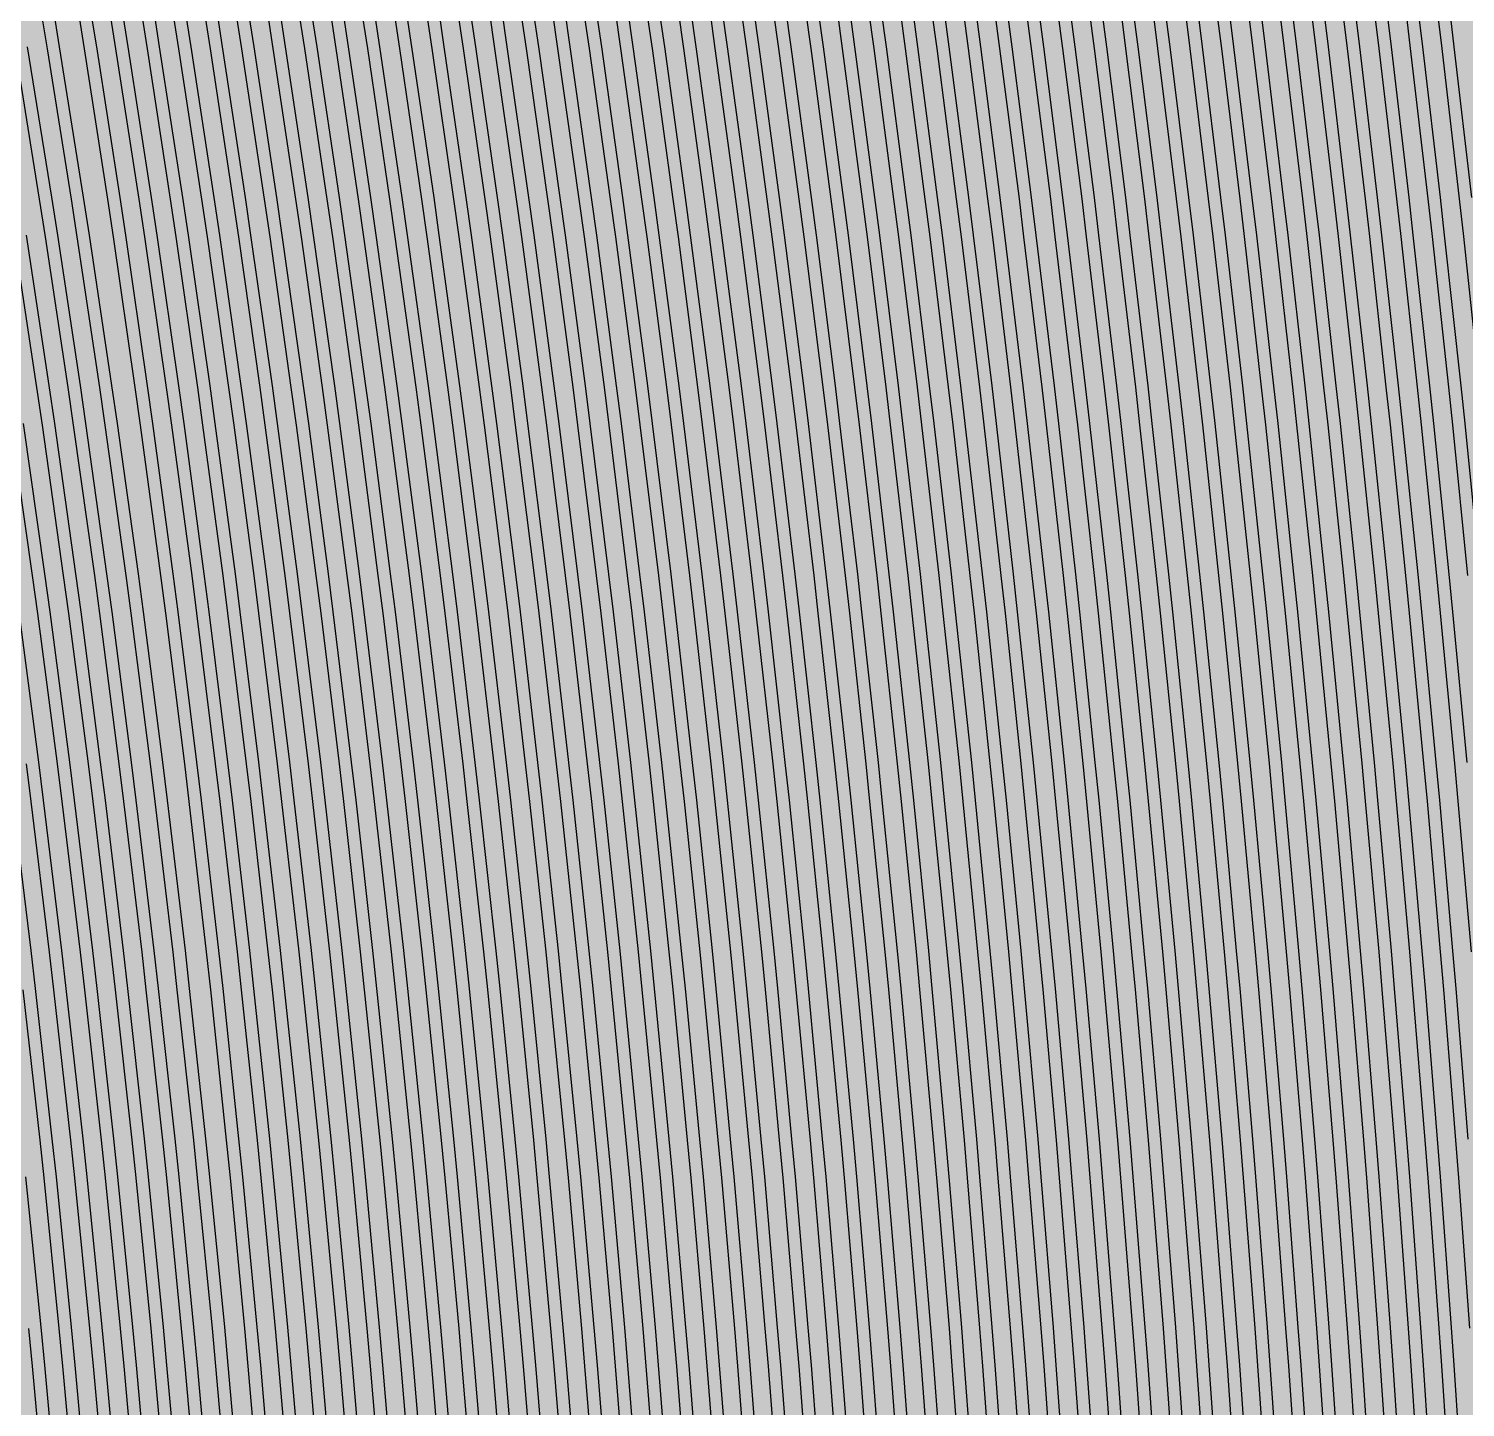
# Model space of a CAD drawing. Header units: metres. Extents: x -7240 to 10960, y -29667 to 1823.
# Drawn here: x 977.2 to 1215.6, y -17405 to -17176.2 of the extents above; entities that cross this region are included whole.
import ezdxf

# ---------------------------------------------------------------- set-up
doc = ezdxf.new("R2010")
doc.units = ezdxf.units.M
doc.layers.add('Metal1', color=4, linetype='CONTINUOUS')
doc.layers.add('Polyimide', color=7, linetype='CONTINUOUS')

msp = doc.modelspace()

# ---------------------------------------------------------------- hatches: boundary and pattern name
at = {"layer": 'Polyimide'}
msp.add_hatch(color=7, dxfattribs=at).paths.add_polyline_path([(4088.45, -11806.89), (4098.72, -11851.21), (4115.58, -11893.47), (4138.63, -11932.7), (4167.35, -11967.99), (4201.08, -11998.53), (4239.03, -12023.62), (4280.35, -12042.68), (4349.18, -12073.73), (4413.2, -12113.76), (4471.26, -12162.04), (4522.3, -12217.69), (4565.39, -12279.7), (4599.74, -12346.94), (4624.73, -12418.19), (4639.91, -12492.16), (4645, -12567.5), (4639.91, -12642.84), (4624.73, -12716.8), (4599.74, -12788.06), (4565.39, -12855.3), (4522.3, -12917.31), (4471.26, -12972.96), (4413.2, -13021.24), (4349.18, -13061.27), (4280.35, -13092.32), (4239.03, -13111.38), (4201.08, -13136.47), (4167.35, -13167.01), (4138.63, -13202.3), (4115.58, -13241.52), (4098.72, -13283.78), (4088.45, -13328.11), (4085, -13373.48), (4085, -13567.5), (4099.45, -13861.55), (4142.64, -14152.77), (4214.18, -14438.35), (4313.36, -14715.55), (4439.24, -14981.69), (4590.59, -15234.21), (4765.97, -15470.68), (4963.68, -15688.82), (5181.82, -15886.53), (5418.29, -16061.91), (5670.81, -16213.26), (5936.95, -16339.14), (6214.15, -16438.32), (6499.73, -16509.85), (6790.95, -16553.05), (7085, -16567.5), (9960.38, -16567.5), (10038.79, -16571.35), (10116.45, -16582.87), (10192.6, -16601.95), (10266.52, -16628.4), (10337.49, -16661.96), (10404.83, -16702.32), (10467.89, -16749.09), (10526.06, -16801.81), (10578.78, -16859.98), (10625.55, -16923.04), (10665.91, -16990.38), (10699.48, -17061.35), (10725.93, -17135.27), (10745, -17211.43), (10756.52, -17289.08), (10760.38, -17367.5), (10760.38, -21957.3), (10721.61, -22012.91), (10685.97, -22070.59), (10653.58, -22130.14), (10624.53, -22191.39), (10598.92, -22254.16), (10576.82, -22318.25), (10558.3, -22383.46), (10543.41, -22449.6), (10532.21, -22516.46), (10524.72, -22583.84), (10520.97, -22651.53), (10520.97, -22719.32), (10524.72, -22787.01), (10532.21, -22854.38), (10543.41, -22921.24), (10558.3, -22987.38), (10576.82, -23052.6), (10598.92, -23116.68), (10624.53, -23179.45), (10653.58, -23240.71), (10685.97, -23300.26), (10721.61, -23357.93), (10760.38, -23413.54), (10760.38, -28667.5), (10756.52, -28745.91), (10745, -28823.57), (10725.93, -28899.73), (10699.48, -28973.65), (10665.91, -29044.62), (10625.55, -29111.96), (10578.78, -29175.01), (10526.06, -29233.19), (10467.89, -29285.91), (10404.83, -29332.68), (10337.49, -29373.04), (10266.52, -29406.6), (10192.6, -29433.05), (10116.45, -29452.13), (10038.79, -29463.65), (9960.38, -29467.5), (-6239.63, -29467.5), (-6318.04, -29463.65), (-6395.7, -29452.13), (-6471.85, -29433.05), (-6545.77, -29406.6), (-6616.74, -29373.04), (-6684.08, -29332.68), (-6747.14, -29285.91), (-6805.31, -29233.19), (-6858.03, -29175.01), (-6904.8, -29111.96), (-6945.16, -29044.62), (-6978.73, -28973.65), (-7005.18, -28899.73), (-7024.25, -28823.57), (-7035.77, -28745.91), (-7039.63, -28667.5), (-7039.63, -23426.32), (-6999.36, -23370.07), (-6962.33, -23311.63), (-6928.66, -23251.2), (-6898.45, -23188.96), (-6871.81, -23125.12), (-6848.81, -23059.88), (-6829.53, -22993.44), (-6814.04, -22926.02), (-6802.37, -22857.83), (-6794.57, -22789.09), (-6790.67, -22720.02), (-6790.67, -22650.84), (-6794.57, -22581.77), (-6802.37, -22513.03), (-6814.04, -22444.84), (-6829.53, -22377.42), (-6848.81, -22310.98), (-6871.81, -22245.74), (-6898.45, -22181.89), (-6928.66, -22119.66), (-6962.33, -22059.22), (-6999.36, -22000.79), (-7039.63, -21944.54), (-7039.63, -17367.5), (-7035.77, -17289.08), (-7024.25, -17211.43), (-7005.18, -17135.27), (-6978.73, -17061.35), (-6945.16, -16990.38), (-6904.8, -16923.04), (-6858.03, -16859.98), (-6805.31, -16801.81), (-6747.14, -16749.09), (-6684.08, -16702.32), (-6616.74, -16661.96), (-6545.77, -16628.4), (-6471.85, -16601.95), (-6395.7, -16582.87), (-6318.04, -16571.35), (-6239.63, -16567.5), (-3334, -16567.5), (-3039.95, -16553.05), (-2748.73, -16509.85), (-2463.15, -16438.32), (-2185.95, -16339.14), (-1919.81, -16213.26), (-1667.29, -16061.91), (-1430.82, -15886.53), (-1212.68, -15688.82), (-1014.97, -15470.68), (-839.59, -15234.21), (-688.24, -14981.69), (-562.36, -14715.55), (-463.18, -14438.35), (-391.64, -14152.77), (-348.45, -13861.55), (-334, -13567.5), (-334, -13373.48), (-337.45, -13328.11), (-347.72, -13283.78), (-364.58, -13241.52), (-387.63, -13202.3), (-416.35, -13167.01), (-450.08, -13136.47), (-488.03, -13111.38), (-529.35, -13092.32), (-529.35, -13092.32), (-598.18, -13061.27), (-662.2, -13021.24), (-720.26, -12972.96), (-771.3, -12917.31), (-814.39, -12855.3), (-848.74, -12788.06), (-873.73, -12716.8), (-888.91, -12642.84), (-894, -12567.5), (-888.91, -12492.16), (-873.73, -12418.19), (-848.74, -12346.94), (-814.39, -12279.7), (-771.3, -12217.69), (-720.26, -12162.04), (-662.2, -12113.76), (-598.18, -12073.73), (-529.35, -12042.68), (-488.03, -12023.62), (-450.08, -11998.53), (-416.35, -11967.99), (-387.63, -11932.7), (-364.58, -11893.47), (-347.72, -11851.21), (-337.45, -11806.89), (-334, -11761.52), (-334, -11074.31), (-337.45, -11028.94), (-347.72, -10984.62), (-364.58, -10942.36), (-387.63, -10903.13), (-416.35, -10867.84), (-450.08, -10837.3), (-488.03, -10812.21), (-529.35, -10793.16), (-529.35, -10793.16), (-598.18, -10762.1), (-662.2, -10722.07), (-720.26, -10673.8), (-771.3, -10618.15), (-814.39, -10556.13), (-848.74, -10488.89), (-873.73, -10417.64), (-888.91, -10343.67), (-894, -10268.33), (-888.91, -10192.99), (-873.73, -10119.03), (-848.74, -10047.77), (-814.39, -9980.53), (-771.3, -9918.52), (-720.26, -9862.87), (-662.2, -9814.59), (-598.18, -9774.56), (-529.35, -9743.51), (-488.03, -9724.45), (-450.08, -9699.36), (-416.35, -9668.82), (-387.63, -9633.53), (-364.58, -9594.31), (-347.72, -9552.05), (-337.45, -9507.72), (-334, -9462.35), (-334, -8775.14), (-337.45, -8729.78), (-347.72, -8685.45), (-364.58, -8643.19), (-387.63, -8603.96), (-416.35, -8568.68), (-450.08, -8538.14), (-488.03, -8513.05), (-529.35, -8493.99), (-529.35, -8493.99), (-598.18, -8462.94), (-662.2, -8422.91), (-720.26, -8374.63), (-771.3, -8318.98), (-814.39, -8256.97), (-848.74, -8189.73), (-873.73, -8118.47), (-888.91, -8044.5), (-894, -7969.17), (-888.91, -7893.83), (-873.73, -7819.86), (-848.74, -7748.61), (-814.39, -7681.36), (-771.3, -7619.35), (-720.26, -7563.7), (-662.2, -7515.42), (-598.18, -7475.4), (-529.35, -7444.34), (-529.35, -7444.34), (-488.03, -7425.28), (-450.08, -7400.2), (-416.35, -7369.66), (-387.63, -7334.37), (-364.58, -7295.14), (-347.72, -7252.88), (-337.45, -7208.56), (-334, -7163.19), (-334, -6475.98), (-337.45, -6430.61), (-347.72, -6386.29), (-364.58, -6344.02), (-387.63, -6304.8), (-416.35, -6269.51), (-450.08, -6238.97), (-488.03, -6213.88), (-529.35, -6194.82), (-529.35, -6194.82), (-598.18, -6163.77), (-662.2, -6123.74), (-720.26, -6075.46), (-771.3, -6019.81), (-814.39, -5957.8), (-848.74, -5890.56), (-873.73, -5819.31), (-888.91, -5745.34), (-894, -5670), (-888.91, -5594.66), (-873.73, -5520.69), (-848.74, -5449.44), (-814.39, -5382.2), (-771.3, -5320.19), (-720.26, -5264.54), (-662.2, -5216.26), (-598.18, -5176.23), (-529.35, -5145.18), (-529.35, -5145.18), (-488.03, -5126.12), (-450.08, -5101.03), (-416.35, -5070.49), (-387.63, -5035.2), (-364.58, -4995.98), (-347.72, -4953.71), (-337.45, -4909.39), (-334, -4864.02), (-334, 380), (-334, 1522.5), (-289, 1522.5), (-288.78, 1515.63), (-288.1, 1508.79), (-286.98, 1502.02), (-285.42, 1495.32), (-283.43, 1488.75), (-281.01, 1482.32), (-278.17, 1476.06), (-274.93, 1470), (-271.3, 1464.17), (-267.3, 1458.58), (-262.94, 1453.27), (-258.25, 1448.25), (-253.23, 1443.56), (-247.92, 1439.2), (-242.33, 1435.2), (-236.5, 1431.57), (-230.44, 1428.33), (-224.18, 1425.49), (-217.75, 1423.07), (-211.18, 1421.08), (-204.48, 1419.52), (-197.71, 1418.4), (-190.87, 1417.72), (-184, 1417.5), (-177.13, 1417.72), (-170.29, 1418.4), (-163.52, 1419.52), (-156.82, 1421.08), (-150.25, 1423.07), (-143.82, 1425.49), (-137.56, 1428.33), (-131.5, 1431.57), (-125.67, 1435.2), (-120.08, 1439.2), (-114.77, 1443.56), (-109.75, 1448.25), (-105.06, 1453.27), (-100.7, 1458.58), (-96.7, 1464.17), (-93.07, 1470), (-89.83, 1476.06), (-86.99, 1482.32), (-84.57, 1488.75), (-82.58, 1495.32), (-81.02, 1502.02), (-79.9, 1508.79), (-79.22, 1515.63), (-79, 1522.5), (1786, 1522.5), (3835, 1522.5), (3835.21, 1529.04), (3835.86, 1535.55), (3836.92, 1542.01), (3838.41, 1548.38), (3840.31, 1554.64), (3842.61, 1560.77), (3845.31, 1566.73), (3848.4, 1572.5), (3851.85, 1578.06), (3855.66, 1583.38), (3859.82, 1588.43), (3864.29, 1593.21), (3869.07, 1597.68), (3874.12, 1601.84), (3879.44, 1605.65), (3885, 1609.1), (3890.77, 1612.19), (3896.73, 1614.89), (3902.86, 1617.19), (3909.12, 1619.09), (3915.49, 1620.58), (3921.95, 1621.64), (3928.46, 1622.29), (3935, 1622.5), (3941.54, 1622.29), (3948.05, 1621.64), (3954.51, 1620.58), (3960.88, 1619.09), (3967.14, 1617.19), (3973.27, 1614.89), (3979.23, 1612.19), (3985, 1609.1), (3990.56, 1605.65), (3995.88, 1601.84), (4000.93, 1597.68), (4005.71, 1593.21), (4010.18, 1588.43), (4014.34, 1583.38), (4018.15, 1578.06), (4021.6, 1572.5), (4024.69, 1566.73), (4027.39, 1560.77), (4029.69, 1554.64), (4031.59, 1548.38), (4033.08, 1542.01), (4034.14, 1535.55), (4034.79, 1529.04), (4035, 1522.5), (4085, 1522.5), (4085, 380), (4085, 330), (4085, -4864.02), (4088.45, -4909.39), (4098.72, -4953.71), (4115.58, -4995.98), (4138.63, -5035.2), (4167.35, -5070.49), (4201.08, -5101.03), (4239.03, -5126.12), (4280.35, -5145.18), (4280.35, -5145.18), (4349.18, -5176.23), (4413.2, -5216.26), (4471.26, -5264.54), (4522.3, -5320.19), (4565.39, -5382.2), (4599.74, -5449.44), (4624.73, -5520.69), (4639.91, -5594.66), (4645, -5670), (4639.91, -5745.34), (4624.73, -5819.31), (4599.74, -5890.56), (4565.39, -5957.8), (4522.3, -6019.81), (4471.26, -6075.46), (4413.2, -6123.74), (4349.18, -6163.77), (4280.35, -6194.82), (4239.03, -6213.88), (4201.08, -6238.97), (4167.35, -6269.51), (4138.63, -6304.8), (4115.58, -6344.02), (4098.72, -6386.29), (4088.45, -6430.61), (4085, -6475.98), (4085, -11761.52), (4088.45, -11806.89)])

# ---------------------------------------------------------------- linework, layer by layer
at = {"layer": 'Metal1'}
for points in [[(1216.39, -17391.84), (1214.57, -17366.86), (1214.09, -17360.61), (1212.08, -17335.63), (1211.55, -17329.38), (1209.36, -17304.4), (1208.79, -17298.14), (1206.4, -17273.16), (1205.78, -17266.91), (1203.21, -17241.93), (1202.54, -17235.68), (1199.78, -17210.7), (1199.07, -17204.44), (1196.11, -17179.47), (1195.35, -17173.21), (1192.2, -17148.23), (1191.39, -17141.98), (1188.05, -17117), (1187.19, -17110.74), (1183.65, -17085.77), (1182.74, -17079.51), (1179.01, -17054.54), (1178.05, -17048.28)], [(1180.02, -17047.97), (1180.99, -17054.24), (1184.72, -17079.22), (1185.63, -17085.48), (1189.17, -17110.47), (1190.03, -17116.73), (1193.38, -17141.72), (1194.19, -17147.98), (1197.34, -17172.96), (1198.1, -17179.23), (1201.05, -17204.21), (1201.77, -17210.48), (1204.53, -17235.46), (1205.2, -17241.72), (1207.77, -17266.71), (1208.39, -17272.97), (1210.78, -17297.96), (1211.35, -17304.22), (1213.55, -17329.21), (1214.07, -17335.47), (1216.08, -17360.45)], [(1216.67, -17329.38), (1214.49, -17304.4), (1213.92, -17298.14), (1211.55, -17273.16), (1210.94, -17266.91), (1208.38, -17241.93), (1207.72, -17235.68), (1204.98, -17210.7), (1204.27, -17204.44), (1201.34, -17179.47), (1200.58, -17173.21), (1197.46, -17148.23), (1196.65, -17141.98), (1193.33, -17117), (1192.48, -17110.74), (1188.97, -17085.77), (1188.06, -17079.51), (1184.36, -17054.54), (1183.4, -17048.28)], [(1185.38, -17047.97), (1186.34, -17054.24), (1190.04, -17079.22), (1190.95, -17085.49), (1194.46, -17110.47), (1195.32, -17116.73), (1198.63, -17141.72), (1199.44, -17147.98), (1202.57, -17172.97), (1203.32, -17179.23), (1206.26, -17204.21), (1206.97, -17210.48), (1209.71, -17235.46), (1210.37, -17241.72), (1212.93, -17266.71), (1213.54, -17272.97), (1215.91, -17297.96)], [(1216.09, -17266.91), (1213.56, -17241.93), (1212.9, -17235.68), (1210.18, -17210.7), (1209.47, -17204.44), (1206.56, -17179.46), (1205.81, -17173.21), (1202.71, -17148.23), (1201.91, -17141.98), (1198.62, -17117), (1197.77, -17110.74), (1194.28, -17085.77), (1193.39, -17079.51), (1189.71, -17054.53), (1188.76, -17048.28)], [(1190.74, -17047.97), (1191.68, -17054.24), (1195.37, -17079.22), (1196.26, -17085.49), (1199.75, -17110.47), (1200.6, -17116.73), (1203.89, -17141.72), (1204.69, -17147.98), (1207.8, -17172.97), (1208.55, -17179.23), (1211.46, -17204.21), (1212.17, -17210.48), (1214.89, -17235.46), (1215.55, -17241.72), (1218.08, -17266.71)], [(1218.08, -17235.68), (1215.38, -17210.7), (1214.68, -17204.44), (1211.79, -17179.46), (1211.04, -17173.21), (1207.96, -17148.23), (1207.17, -17141.97), (1203.9, -17117), (1203.06, -17110.74), (1199.6, -17085.77), (1198.71, -17079.51), (1195.05, -17054.53), (1194.12, -17048.27)], [(1196.09, -17047.97), (1197.03, -17054.24), (1200.69, -17079.22), (1201.58, -17085.49), (1205.04, -17110.47), (1205.88, -17116.73), (1209.15, -17141.72), (1209.95, -17147.98), (1213.03, -17172.97), (1213.77, -17179.23), (1216.66, -17204.22)], [(1025.95, -17423.1), (1023.82, -17398.12), (1023.26, -17391.87), (1020.89, -17366.89), (1020.27, -17360.63), (1017.66, -17335.66), (1016.98, -17329.4), (1014.13, -17304.43), (1013.38, -17298.17), (1010.29, -17273.2), (1009.48, -17266.94), (1006.14, -17241.97), (1005.28, -17235.71), (1001.69, -17210.74), (1000.76, -17204.48), (996.93, -17179.51), (995.93, -17173.25), (991.85, -17148.28), (990.79, -17142.02), (986.45, -17117.05), (985.33, -17110.78), (980.74, -17085.82), (979.56, -17079.55), (974.71, -17054.59)], [(976.67, -17054.2), (981.52, -17079.18), (982.71, -17085.45), (987.3, -17110.43), (988.42, -17116.7), (992.76, -17141.68), (993.82, -17147.95), (997.91, -17172.93), (998.9, -17179.2), (1002.74, -17204.18), (1003.67, -17210.45), (1007.26, -17235.43), (1008.13, -17241.7), (1011.47, -17266.68), (1012.27, -17272.95), (1015.37, -17297.93), (1016.11, -17304.2), (1018.97, -17329.18), (1019.65, -17335.45), (1022.26, -17360.43), (1022.88, -17366.7), (1025.25, -17391.68), (1025.81, -17397.95), (1027.94, -17422.93)], [(976.2, -17079.18), (977.39, -17085.45), (982.01, -17110.43), (983.14, -17116.7), (987.5, -17141.68), (988.57, -17147.95), (992.68, -17172.93), (993.68, -17179.2), (997.53, -17204.18), (998.47, -17210.45), (1002.08, -17235.43), (1002.95, -17241.7), (1006.31, -17266.68), (1007.12, -17272.95), (1010.24, -17297.93), (1010.99, -17304.2), (1013.85, -17329.18), (1014.54, -17335.45), (1017.17, -17360.43), (1017.79, -17366.7), (1020.17, -17391.68), (1020.74, -17397.94), (1022.88, -17422.93)], [(1020.89, -17423.1), (1018.75, -17398.12), (1018.18, -17391.87), (1015.8, -17366.89), (1015.18, -17360.64), (1012.55, -17335.66), (1011.87, -17329.4), (1009, -17304.43), (1008.25, -17298.17), (1005.14, -17273.2), (1004.33, -17266.94), (1000.97, -17241.97), (1000.1, -17235.71), (996.49, -17210.74), (995.56, -17204.48), (991.7, -17179.51), (990.7, -17173.25), (986.59, -17148.28), (985.53, -17142.02), (981.17, -17117.05), (980.04, -17110.79), (975.43, -17085.82)], [(976.72, -17110.43), (977.86, -17116.7), (982.24, -17141.68), (983.31, -17147.95), (987.45, -17172.93), (988.45, -17179.2), (992.33, -17204.18), (993.27, -17210.45), (996.9, -17235.43), (997.78, -17241.7), (1001.16, -17266.68), (1001.97, -17272.95), (1005.1, -17297.93), (1005.86, -17304.2), (1008.74, -17329.18), (1009.43, -17335.45), (1012.07, -17360.43), (1012.7, -17366.69), (1015.1, -17391.68), (1015.67, -17397.94), (1017.82, -17422.93)], [(1015.83, -17423.1), (1013.67, -17398.12), (1013.11, -17391.87), (1010.71, -17366.89), (1010.08, -17360.64), (1007.45, -17335.66), (1006.75, -17329.4), (1003.87, -17304.43), (1003.12, -17298.17), (999.99, -17273.2), (999.18, -17266.94), (995.8, -17241.97), (994.92, -17235.71), (991.3, -17210.74), (990.35, -17204.48), (986.48, -17179.51), (985.47, -17173.25), (981.34, -17148.28), (980.27, -17142.02), (975.89, -17117.05)], [(1010.51, -17423.1), (1008.3, -17398.12), (1007.71, -17391.87), (1005.25, -17366.89), (1004.61, -17360.64), (1001.89, -17335.66), (1001.18, -17329.41), (998.22, -17304.43), (997.44, -17298.18), (994.23, -17273.2), (993.39, -17266.95), (989.92, -17241.98), (989.01, -17235.71), (985.28, -17210.75), (984.32, -17204.48), (980.33, -17179.52), (979.3, -17173.25), (975.05, -17148.29)], [(977.02, -17147.95), (981.27, -17172.92), (982.3, -17179.2), (986.29, -17204.17), (987.26, -17210.45), (990.99, -17235.42), (991.9, -17241.69), (995.37, -17266.68), (996.21, -17272.94), (999.43, -17297.93), (1000.2, -17304.19), (1003.17, -17329.18), (1003.88, -17335.44), (1006.59, -17360.43), (1007.24, -17366.69), (1009.71, -17391.68), (1010.29, -17397.94), (1012.5, -17422.93)], [(1003.14, -17172.93), (1004.13, -17179.2), (1007.94, -17204.18), (1008.87, -17210.45), (1012.43, -17235.43), (1013.3, -17241.7), (1016.62, -17266.68), (1017.42, -17272.95), (1020.5, -17297.93), (1021.24, -17304.2), (1024.08, -17329.18), (1024.76, -17335.45), (1027.35, -17360.43), (1027.97, -17366.7), (1030.33, -17391.68), (1030.89, -17397.95), (1033, -17422.93)], [(1008.37, -17172.93), (1009.35, -17179.2), (1013.14, -17204.18), (1014.06, -17210.45), (1017.61, -17235.43), (1018.47, -17241.7), (1021.77, -17266.68), (1022.57, -17272.95), (1025.63, -17297.93), (1026.37, -17304.2), (1029.19, -17329.18), (1029.87, -17335.45), (1032.45, -17360.43), (1033.06, -17366.7), (1035.4, -17391.68), (1035.96, -17397.95), (1038.06, -17422.93)], [(1013.6, -17172.93), (1014.57, -17179.2), (1018.35, -17204.18), (1019.26, -17210.45), (1022.79, -17235.43), (1023.64, -17241.7), (1026.93, -17266.68), (1027.72, -17272.95), (1030.76, -17297.93), (1031.5, -17304.2), (1034.3, -17329.18), (1034.97, -17335.45), (1037.54, -17360.43), (1038.15, -17366.7), (1040.48, -17391.68), (1041.03, -17397.95), (1043.13, -17422.93)], [(1018.83, -17172.93), (1019.8, -17179.2), (1023.55, -17204.18), (1024.46, -17210.45), (1027.97, -17235.43), (1028.82, -17241.7), (1032.08, -17266.68), (1032.87, -17272.95), (1035.9, -17297.93), (1036.62, -17304.2), (1039.41, -17329.18), (1040.08, -17335.45), (1042.63, -17360.43), (1043.24, -17366.7), (1045.56, -17391.68), (1046.11, -17397.95), (1048.19, -17422.93)], [(1024.06, -17172.93), (1025.02, -17179.2), (1028.75, -17204.18), (1029.66, -17210.45), (1033.14, -17235.43), (1033.99, -17241.7), (1037.24, -17266.68), (1038.02, -17272.95), (1041.03, -17297.93), (1041.75, -17304.2), (1044.52, -17329.18), (1045.19, -17335.45), (1047.73, -17360.43), (1048.33, -17366.7), (1050.63, -17391.68), (1051.18, -17397.95), (1053.25, -17422.93)], [(1029.29, -17172.93), (1030.25, -17179.2), (1033.95, -17204.18), (1034.85, -17210.45), (1038.32, -17235.43), (1039.16, -17241.7), (1042.39, -17266.68), (1043.17, -17272.95), (1046.16, -17297.93), (1046.88, -17304.2), (1049.64, -17329.18), (1050.3, -17335.45), (1052.82, -17360.43), (1053.42, -17366.7), (1055.71, -17391.69), (1056.25, -17397.95), (1058.31, -17422.94)], [(1034.52, -17172.93), (1035.47, -17179.2), (1039.16, -17204.18), (1040.05, -17210.45), (1043.5, -17235.44), (1044.33, -17241.7), (1047.54, -17266.69), (1048.32, -17272.95), (1051.29, -17297.94), (1052.01, -17304.2), (1054.75, -17329.19), (1055.41, -17335.45), (1057.91, -17360.44), (1058.51, -17366.7), (1060.79, -17391.69), (1061.33, -17397.95), (1063.37, -17422.94)], [(1039.83, -17172.94), (1040.78, -17179.21), (1044.44, -17204.19), (1045.32, -17210.45), (1048.74, -17235.44), (1049.57, -17241.7), (1052.75, -17266.69), (1053.52, -17272.95), (1056.47, -17297.94), (1057.18, -17304.2), (1059.9, -17329.19), (1060.55, -17335.45), (1063.04, -17360.44), (1063.63, -17366.7), (1065.89, -17391.69), (1066.43, -17397.95), (1068.46, -17422.94)], [(1045.21, -17172.94), (1046.15, -17179.21), (1049.77, -17204.19), (1050.64, -17210.46), (1054.03, -17235.44), (1054.85, -17241.7), (1058, -17266.69), (1058.77, -17272.95), (1061.69, -17297.94), (1062.39, -17304.2), (1065.08, -17329.19), (1065.73, -17335.45), (1068.19, -17360.44), (1068.78, -17366.7), (1071.02, -17391.69), (1071.55, -17397.95), (1073.56, -17422.94)], [(1050.44, -17172.94), (1051.37, -17179.21), (1054.97, -17204.19), (1055.84, -17210.46), (1059.21, -17235.44), (1060.02, -17241.71), (1063.16, -17266.69), (1063.92, -17272.95), (1066.82, -17297.94), (1067.52, -17304.2), (1070.19, -17329.19), (1070.84, -17335.45), (1073.28, -17360.44), (1073.87, -17366.7), (1076.09, -17391.69), (1076.62, -17397.95), (1078.62, -17422.94)], [(1055.67, -17172.94), (1056.59, -17179.21), (1060.17, -17204.19), (1061.04, -17210.46), (1064.39, -17235.44), (1065.2, -17241.71), (1068.31, -17266.69), (1069.06, -17272.95), (1071.95, -17297.94), (1072.65, -17304.2), (1075.31, -17329.19), (1075.94, -17335.45), (1078.38, -17360.44), (1078.96, -17366.7), (1081.17, -17391.69), (1081.69, -17397.95), (1083.68, -17422.94)], [(1060.9, -17172.94), (1061.82, -17179.21), (1065.37, -17204.19), (1066.24, -17210.46), (1069.56, -17235.44), (1070.37, -17241.71), (1073.47, -17266.69), (1074.21, -17272.95), (1077.08, -17297.94), (1077.77, -17304.2), (1080.42, -17329.19), (1081.05, -17335.45), (1083.47, -17360.44), (1084.05, -17366.7), (1086.24, -17391.69), (1086.77, -17397.95), (1088.74, -17422.94)], [(1066.13, -17172.94), (1067.04, -17179.21), (1070.58, -17204.19), (1071.44, -17210.46), (1074.74, -17235.44), (1075.54, -17241.71), (1078.62, -17266.69), (1079.36, -17272.96), (1082.22, -17297.94), (1082.9, -17304.2), (1085.53, -17329.19), (1086.16, -17335.45), (1088.56, -17360.44), (1089.14, -17366.7), (1091.32, -17391.69), (1091.84, -17397.95), (1093.8, -17422.94)], [(1071.36, -17172.94), (1072.27, -17179.21), (1075.78, -17204.19), (1076.63, -17210.46), (1079.92, -17235.44), (1080.71, -17241.71), (1083.77, -17266.69), (1084.51, -17272.96), (1087.35, -17297.94), (1088.03, -17304.2), (1090.64, -17329.19), (1091.27, -17335.45), (1093.66, -17360.44), (1094.23, -17366.7), (1096.4, -17391.69), (1096.91, -17397.95), (1098.86, -17422.94)], [(1076.59, -17172.94), (1077.49, -17179.21), (1080.98, -17204.19), (1081.83, -17210.46), (1085.1, -17235.44), (1085.89, -17241.71), (1088.93, -17266.69), (1089.66, -17272.96), (1092.48, -17297.94), (1093.16, -17304.21), (1095.75, -17329.19), (1096.38, -17335.45), (1098.75, -17360.44), (1099.32, -17366.7), (1101.47, -17391.69), (1101.99, -17397.95), (1103.92, -17422.94)], [(1081.82, -17172.94), (1082.72, -17179.21), (1086.19, -17204.19), (1087.03, -17210.46), (1090.27, -17235.44), (1091.06, -17241.71), (1094.08, -17266.69), (1094.81, -17272.96), (1097.61, -17297.94), (1098.29, -17304.21), (1100.87, -17329.19), (1101.48, -17335.45), (1103.84, -17360.44), (1104.41, -17366.7), (1106.55, -17391.69), (1107.06, -17397.95), (1108.99, -17422.94)], [(1087.05, -17172.94), (1087.94, -17179.21), (1091.39, -17204.19), (1092.23, -17210.46), (1095.45, -17235.44), (1096.23, -17241.71), (1099.24, -17266.69), (1099.96, -17272.96), (1102.74, -17297.94), (1103.41, -17304.21), (1105.98, -17329.19), (1106.59, -17335.45), (1108.94, -17360.44), (1109.5, -17366.7), (1111.63, -17391.69), (1112.13, -17397.95), (1114.05, -17422.94)], [(1092.28, -17172.95), (1093.16, -17179.21), (1096.59, -17204.19), (1097.42, -17210.46), (1100.63, -17235.44), (1101.4, -17241.71), (1104.39, -17266.69), (1105.11, -17272.96), (1107.88, -17297.94), (1108.54, -17304.21), (1111.09, -17329.19), (1111.7, -17335.46), (1114.03, -17360.44), (1114.59, -17366.7), (1116.7, -17391.69), (1117.21, -17397.95), (1119.11, -17422.94)], [(1097.51, -17172.95), (1098.39, -17179.21), (1101.79, -17204.2), (1102.62, -17210.46), (1105.81, -17235.45), (1106.58, -17241.71), (1109.54, -17266.69), (1110.26, -17272.96), (1113.01, -17297.94), (1113.67, -17304.21), (1116.2, -17329.19), (1116.81, -17335.46), (1119.12, -17360.44), (1119.68, -17366.7), (1121.78, -17391.69), (1122.28, -17397.95), (1124.17, -17422.94)], [(1102.82, -17172.95), (1103.7, -17179.21), (1107.07, -17204.2), (1107.89, -17210.46), (1111.05, -17235.45), (1111.81, -17241.71), (1114.75, -17266.7), (1115.46, -17272.96), (1118.19, -17297.94), (1118.84, -17304.21), (1121.35, -17329.19), (1121.96, -17335.46), (1124.25, -17360.44), (1124.8, -17366.7), (1126.89, -17391.69), (1127.38, -17397.95), (1129.25, -17422.94)], [(1108.2, -17172.95), (1109.06, -17179.22), (1112.4, -17204.2), (1113.21, -17210.46), (1116.34, -17235.45), (1117.09, -17241.71), (1120, -17266.7), (1120.71, -17272.96), (1123.4, -17297.95), (1124.05, -17304.21), (1126.54, -17329.2), (1127.13, -17335.46), (1129.4, -17360.44), (1129.95, -17366.71), (1132.01, -17391.69), (1132.5, -17397.95), (1134.35, -17422.94)], [(1113.43, -17172.95), (1114.29, -17179.22), (1117.61, -17204.2), (1118.41, -17210.46), (1121.52, -17235.45), (1122.27, -17241.71), (1125.16, -17266.7), (1125.86, -17272.96), (1128.54, -17297.95), (1129.18, -17304.21), (1131.65, -17329.2), (1132.24, -17335.46), (1134.5, -17360.45), (1135.04, -17366.71), (1137.09, -17391.69), (1137.57, -17397.95), (1139.41, -17422.94)], [(1118.66, -17172.95), (1119.51, -17179.22), (1122.81, -17204.2), (1123.61, -17210.46), (1126.69, -17235.45), (1127.44, -17241.71), (1130.31, -17266.7), (1131.01, -17272.96), (1133.67, -17297.95), (1134.31, -17304.21), (1136.76, -17329.2), (1137.35, -17335.46), (1139.59, -17360.45), (1140.13, -17366.71), (1142.16, -17391.69), (1142.65, -17397.95), (1144.48, -17422.94)], [(1123.89, -17172.95), (1124.73, -17179.22), (1128.01, -17204.2), (1128.81, -17210.47), (1131.87, -17235.45), (1132.61, -17241.71), (1135.47, -17266.7), (1136.16, -17272.96), (1138.8, -17297.95), (1139.44, -17304.21), (1141.87, -17329.2), (1142.46, -17335.46), (1144.68, -17360.45), (1145.22, -17366.71), (1147.24, -17391.7), (1147.72, -17397.95), (1149.54, -17422.94)], [(1129.12, -17172.95), (1129.96, -17179.22), (1133.21, -17204.2), (1134, -17210.47), (1137.05, -17235.45), (1137.79, -17241.71), (1140.62, -17266.7), (1141.3, -17272.96), (1143.93, -17297.95), (1144.56, -17304.21), (1146.98, -17329.2), (1147.56, -17335.46), (1149.78, -17360.45), (1150.31, -17366.71), (1152.32, -17391.7), (1152.79, -17397.96), (1154.6, -17422.94)], [(1134.35, -17172.95), (1135.18, -17179.22), (1138.42, -17204.2), (1139.2, -17210.47), (1142.23, -17235.45), (1142.96, -17241.72), (1145.77, -17266.7), (1146.45, -17272.96), (1149.06, -17297.95), (1149.69, -17304.21), (1152.09, -17329.2), (1152.67, -17335.46), (1154.87, -17360.45), (1155.4, -17366.71), (1157.39, -17391.7), (1157.87, -17397.96), (1159.66, -17422.95)], [(1139.58, -17172.95), (1140.41, -17179.22), (1143.62, -17204.2), (1144.4, -17210.47), (1147.4, -17235.45), (1148.13, -17241.72), (1150.93, -17266.7), (1151.6, -17272.96), (1154.19, -17297.95), (1154.82, -17304.21), (1157.21, -17329.2), (1157.78, -17335.46), (1159.96, -17360.45), (1160.49, -17366.71), (1162.47, -17391.7), (1162.94, -17397.96), (1164.72, -17422.95)], [(1144.81, -17172.95), (1145.63, -17179.22), (1148.82, -17204.2), (1149.6, -17210.47), (1152.58, -17235.45), (1153.3, -17241.72), (1156.08, -17266.7), (1156.75, -17272.96), (1159.33, -17297.95), (1159.95, -17304.21), (1162.32, -17329.2), (1162.89, -17335.46), (1165.06, -17360.45), (1165.58, -17366.71), (1167.54, -17391.7), (1168.01, -17397.96), (1169.78, -17422.95)], [(1150.04, -17172.96), (1150.86, -17179.22), (1154.03, -17204.2), (1154.79, -17210.47), (1157.76, -17235.45), (1158.48, -17241.72), (1161.24, -17266.7), (1161.9, -17272.96), (1164.46, -17297.95), (1165.07, -17304.21), (1167.43, -17329.2), (1167.99, -17335.46), (1170.15, -17360.45), (1170.67, -17366.71), (1172.62, -17391.7), (1173.09, -17397.96), (1174.84, -17422.95)], [(1155.27, -17172.96), (1156.08, -17179.22), (1159.23, -17204.21), (1159.99, -17210.47), (1162.94, -17235.45), (1163.65, -17241.72), (1166.39, -17266.7), (1167.05, -17272.97), (1169.59, -17297.95), (1170.2, -17304.21), (1172.54, -17329.2), (1173.1, -17335.46), (1175.24, -17360.45), (1175.75, -17366.71), (1177.7, -17391.7), (1178.16, -17397.96), (1179.91, -17422.95)], [(1160.5, -17172.96), (1161.31, -17179.22), (1164.43, -17204.21), (1165.19, -17210.47), (1168.11, -17235.46), (1168.82, -17241.72), (1171.54, -17266.7), (1172.2, -17272.97), (1174.72, -17297.95), (1175.33, -17304.21), (1177.65, -17329.2), (1178.21, -17335.46), (1180.34, -17360.45), (1180.84, -17366.71), (1182.77, -17391.7), (1183.23, -17397.96), (1184.97, -17422.95)], [(1165.81, -17172.96), (1166.61, -17179.22), (1169.71, -17204.21), (1170.46, -17210.47), (1173.36, -17235.46), (1174.06, -17241.72), (1176.75, -17266.7), (1177.41, -17272.97), (1179.9, -17297.95), (1180.51, -17304.21), (1182.81, -17329.2), (1183.36, -17335.46), (1185.47, -17360.45), (1185.97, -17366.71), (1187.88, -17391.7), (1188.33, -17397.96), (1190.05, -17422.95)], [(1171.19, -17172.96), (1171.98, -17179.22), (1175.04, -17204.21), (1175.78, -17210.47), (1178.65, -17235.46), (1179.34, -17241.72), (1182, -17266.71), (1182.65, -17272.97), (1185.12, -17297.95), (1185.71, -17304.22), (1187.99, -17329.2), (1188.53, -17335.46), (1190.62, -17360.45), (1191.11, -17366.71), (1193, -17391.7), (1193.45, -17397.96), (1195.15, -17422.95)], [(1176.42, -17172.96), (1177.2, -17179.22), (1180.24, -17204.21), (1180.98, -17210.47), (1183.82, -17235.46), (1184.51, -17241.72), (1187.16, -17266.71), (1187.8, -17272.97), (1190.25, -17297.96), (1190.84, -17304.22), (1193.1, -17329.2), (1193.64, -17335.46), (1195.71, -17360.45), (1196.2, -17366.71), (1198.08, -17391.7), (1198.53, -17397.96), (1200.21, -17422.95)], [(1181.65, -17172.96), (1182.43, -17179.23), (1185.45, -17204.21), (1186.18, -17210.47), (1189, -17235.46), (1189.68, -17241.72), (1192.31, -17266.71), (1192.95, -17272.97), (1195.38, -17297.96), (1195.97, -17304.22), (1198.21, -17329.2), (1198.75, -17335.46), (1200.8, -17360.45), (1201.29, -17366.71), (1203.16, -17391.7), (1203.6, -17397.96), (1205.27, -17422.95)], [(1186.88, -17172.96), (1187.65, -17179.23), (1190.65, -17204.21), (1191.38, -17210.47), (1194.18, -17235.46), (1194.86, -17241.72), (1197.47, -17266.71), (1198.1, -17272.97), (1200.51, -17297.96), (1201.1, -17304.22), (1203.32, -17329.21), (1203.86, -17335.46), (1205.9, -17360.45), (1206.38, -17366.71), (1208.23, -17391.7), (1208.67, -17397.96), (1210.34, -17422.95)], [(1192.11, -17172.96), (1192.88, -17179.23), (1195.85, -17204.21), (1196.57, -17210.47), (1199.36, -17235.46), (1200.03, -17241.72), (1202.62, -17266.71), (1203.25, -17272.97), (1205.65, -17297.96), (1206.22, -17304.22), (1208.44, -17329.21), (1208.97, -17335.47), (1210.99, -17360.45), (1211.47, -17366.71), (1213.31, -17391.7), (1213.75, -17397.96), (1215.4, -17422.95)], [(1031.01, -17423.1), (1028.89, -17398.12), (1028.34, -17391.87), (1025.98, -17366.89), (1025.36, -17360.63), (1022.77, -17335.66), (1022.09, -17329.4), (1019.25, -17304.43), (1018.51, -17298.17), (1015.44, -17273.2), (1014.64, -17266.94), (1011.32, -17241.97), (1010.45, -17235.71), (1006.89, -17210.74), (1005.96, -17204.48), (1002.15, -17179.51), (1001.16, -17173.25)], [(1036.07, -17423.1), (1033.97, -17398.12), (1033.41, -17391.86), (1031.07, -17366.89), (1030.46, -17360.63), (1027.88, -17335.66), (1027.2, -17329.4), (1024.38, -17304.43), (1023.65, -17298.17), (1020.59, -17273.2), (1019.79, -17266.94), (1016.49, -17241.97), (1015.63, -17235.71), (1012.08, -17210.74), (1011.16, -17204.48), (1007.37, -17179.51), (1006.39, -17173.24)], [(1041.13, -17423.1), (1039.04, -17398.12), (1038.49, -17391.86), (1036.16, -17366.89), (1035.55, -17360.63), (1032.98, -17335.66), (1032.31, -17329.4), (1029.51, -17304.43), (1028.78, -17298.17), (1025.74, -17273.2), (1024.94, -17266.94), (1021.66, -17241.97), (1020.81, -17235.71), (1017.28, -17210.74), (1016.37, -17204.48), (1012.6, -17179.51), (1011.62, -17173.24)], [(1046.19, -17423.1), (1044.11, -17398.12), (1043.56, -17391.86), (1041.25, -17366.89), (1040.64, -17360.63), (1038.09, -17335.66), (1037.42, -17329.4), (1034.64, -17304.43), (1033.91, -17298.17), (1030.89, -17273.2), (1030.1, -17266.94), (1026.83, -17241.96), (1025.98, -17235.71), (1022.48, -17210.73), (1021.57, -17204.47), (1017.82, -17179.5), (1016.85, -17173.24)], [(1051.25, -17423.1), (1049.19, -17398.12), (1048.64, -17391.86), (1046.34, -17366.89), (1045.73, -17360.63), (1043.2, -17335.66), (1042.54, -17329.4), (1039.77, -17304.42), (1039.04, -17298.17), (1036.03, -17273.19), (1035.25, -17266.94), (1032.01, -17241.96), (1031.16, -17235.71), (1027.68, -17210.73), (1026.77, -17204.47), (1023.05, -17179.5), (1022.08, -17173.24)], [(1056.32, -17423.09), (1054.26, -17398.12), (1053.72, -17391.86), (1051.43, -17366.89), (1050.83, -17360.63), (1048.31, -17335.65), (1047.65, -17329.4), (1044.89, -17304.42), (1044.17, -17298.17), (1041.18, -17273.19), (1040.4, -17266.94), (1037.18, -17241.96), (1036.34, -17235.7), (1032.87, -17210.73), (1031.98, -17204.47), (1028.27, -17179.5), (1027.31, -17173.24)], [(1061.38, -17423.09), (1059.33, -17398.12), (1058.79, -17391.86), (1056.52, -17366.88), (1055.92, -17360.63), (1053.42, -17335.65), (1052.76, -17329.4), (1050.02, -17304.42), (1049.31, -17298.17), (1046.33, -17273.19), (1045.56, -17266.94), (1042.35, -17241.96), (1041.52, -17235.7), (1038.07, -17210.73), (1037.18, -17204.47), (1033.49, -17179.5), (1032.54, -17173.24)], [(1066.46, -17423.09), (1064.43, -17398.11), (1063.9, -17391.86), (1061.64, -17366.88), (1061.05, -17360.63), (1058.56, -17335.65), (1057.91, -17329.4), (1055.2, -17304.42), (1054.49, -17298.17), (1051.54, -17273.19), (1050.77, -17266.93), (1047.59, -17241.96), (1046.76, -17235.7), (1043.34, -17210.73), (1042.46, -17204.47), (1038.8, -17179.5), (1037.86, -17173.24)], [(1071.56, -17423.09), (1069.55, -17398.11), (1069.02, -17391.86), (1066.79, -17366.88), (1066.2, -17360.63), (1063.74, -17335.65), (1063.09, -17329.4), (1060.4, -17304.42), (1059.7, -17298.17), (1056.78, -17273.19), (1056.02, -17266.93), (1052.87, -17241.96), (1052.05, -17235.7), (1048.66, -17210.73), (1047.79, -17204.47), (1044.17, -17179.5), (1043.23, -17173.24)], [(1076.62, -17423.09), (1074.63, -17398.11), (1074.1, -17391.86), (1071.88, -17366.88), (1071.29, -17360.63), (1068.85, -17335.65), (1068.21, -17329.4), (1065.53, -17304.42), (1064.83, -17298.16), (1061.93, -17273.19), (1061.17, -17266.93), (1058.04, -17241.96), (1057.23, -17235.7), (1053.86, -17210.73), (1052.99, -17204.47), (1049.39, -17179.5), (1048.46, -17173.24)], [(1081.68, -17423.09), (1079.7, -17398.11), (1079.18, -17391.86), (1076.97, -17366.88), (1076.39, -17360.63), (1073.95, -17335.65), (1073.32, -17329.4), (1070.66, -17304.42), (1069.96, -17298.16), (1067.08, -17273.19), (1066.33, -17266.93), (1063.21, -17241.96), (1062.4, -17235.7), (1059.06, -17210.73), (1058.19, -17204.47), (1054.61, -17179.5), (1053.69, -17173.24)], [(1086.75, -17423.09), (1084.77, -17398.11), (1084.25, -17391.86), (1082.06, -17366.88), (1081.48, -17360.63), (1079.06, -17335.65), (1078.43, -17329.4), (1075.79, -17304.42), (1075.1, -17298.16), (1072.23, -17273.19), (1071.48, -17266.93), (1068.38, -17241.96), (1067.58, -17235.7), (1064.26, -17210.73), (1063.39, -17204.47), (1059.84, -17179.5), (1058.92, -17173.24)], [(1091.81, -17423.09), (1089.85, -17398.11), (1089.33, -17391.86), (1087.15, -17366.88), (1086.57, -17360.63), (1084.17, -17335.65), (1083.54, -17329.39), (1080.91, -17304.42), (1080.23, -17298.16), (1077.38, -17273.19), (1076.63, -17266.93), (1073.56, -17241.96), (1072.76, -17235.7), (1069.45, -17210.72), (1068.6, -17204.47), (1065.06, -17179.49), (1064.15, -17173.23)], [(1096.87, -17423.09), (1094.92, -17398.11), (1094.4, -17391.86), (1092.24, -17366.88), (1091.67, -17360.63), (1089.28, -17335.65), (1088.65, -17329.39), (1086.04, -17304.42), (1085.36, -17298.16), (1082.53, -17273.19), (1081.79, -17266.93), (1078.73, -17241.95), (1077.94, -17235.7), (1074.65, -17210.72), (1073.8, -17204.47), (1070.29, -17179.49), (1069.38, -17173.23)], [(1101.93, -17423.09), (1099.99, -17398.11), (1099.48, -17391.86), (1097.33, -17366.88), (1096.76, -17360.63), (1094.39, -17335.65), (1093.76, -17329.39), (1091.17, -17304.42), (1090.49, -17298.16), (1087.68, -17273.19), (1086.94, -17266.93), (1083.9, -17241.95), (1083.11, -17235.7), (1079.85, -17210.72), (1079, -17204.46), (1075.51, -17179.49), (1074.61, -17173.23)], [(1106.99, -17423.09), (1105.07, -17398.11), (1104.56, -17391.86), (1102.42, -17366.88), (1101.85, -17360.62), (1099.49, -17335.65), (1098.88, -17329.39), (1096.3, -17304.42), (1095.62, -17298.16), (1092.82, -17273.18), (1092.1, -17266.93), (1089.07, -17241.95), (1088.29, -17235.7), (1085.05, -17210.72), (1084.2, -17204.46), (1080.74, -17179.49), (1079.84, -17173.23)], [(1112.05, -17423.09), (1110.14, -17398.11), (1109.63, -17391.86), (1107.51, -17366.88), (1106.95, -17360.62), (1104.6, -17335.65), (1103.99, -17329.39), (1101.42, -17304.41), (1100.76, -17298.16), (1097.97, -17273.18), (1097.25, -17266.93), (1094.25, -17241.95), (1093.47, -17235.7), (1090.24, -17210.72), (1089.41, -17204.46), (1085.96, -17179.49), (1085.07, -17173.23)], [(1117.11, -17423.09), (1115.21, -17398.11), (1114.71, -17391.86), (1112.6, -17366.88), (1112.04, -17360.62), (1109.71, -17335.65), (1109.1, -17329.39), (1106.55, -17304.41), (1105.89, -17298.16), (1103.12, -17273.18), (1102.4, -17266.93), (1099.42, -17241.95), (1098.64, -17235.69), (1095.44, -17210.72), (1094.61, -17204.46), (1091.18, -17179.49), (1090.3, -17173.23)], [(1122.17, -17423.09), (1120.29, -17398.11), (1119.79, -17391.86), (1117.69, -17366.88), (1117.13, -17360.62), (1114.82, -17335.64), (1114.21, -17329.39), (1111.68, -17304.41), (1111.02, -17298.16), (1108.27, -17273.18), (1107.56, -17266.93), (1104.59, -17241.95), (1103.82, -17235.69), (1100.64, -17210.72), (1099.81, -17204.46), (1096.41, -17179.49), (1095.53, -17173.23)], [(1127.26, -17423.09), (1125.39, -17398.11), (1124.89, -17391.85), (1122.81, -17366.88), (1122.26, -17360.62), (1119.97, -17335.64), (1119.36, -17329.39), (1116.85, -17304.41), (1116.2, -17298.16), (1113.48, -17273.18), (1112.77, -17266.93), (1109.83, -17241.95), (1109.07, -17235.69), (1105.91, -17210.72), (1105.09, -17204.46), (1101.72, -17179.49), (1100.84, -17173.23)], [(1132.36, -17423.09), (1130.51, -17398.11), (1130.02, -17391.85), (1127.95, -17366.87), (1127.41, -17360.62), (1125.14, -17335.64), (1124.55, -17329.39), (1122.06, -17304.41), (1121.41, -17298.16), (1118.72, -17273.18), (1118.02, -17266.92), (1115.11, -17241.95), (1114.35, -17235.69), (1111.23, -17210.72), (1110.42, -17204.46), (1107.08, -17179.48), (1106.22, -17173.23)], [(1137.42, -17423.09), (1135.58, -17398.11), (1135.09, -17391.85), (1133.04, -17366.87), (1132.51, -17360.62), (1130.25, -17335.64), (1129.66, -17329.39), (1127.19, -17304.41), (1126.55, -17298.16), (1123.87, -17273.18), (1123.17, -17266.92), (1120.28, -17241.95), (1119.53, -17235.69), (1116.43, -17210.72), (1115.62, -17204.46), (1112.3, -17179.48), (1111.45, -17173.23)], [(1142.48, -17423.09), (1140.65, -17398.1), (1140.17, -17391.85), (1138.13, -17366.87), (1137.6, -17360.62), (1135.36, -17335.64), (1134.77, -17329.39), (1132.32, -17304.41), (1131.68, -17298.16), (1129.02, -17273.18), (1128.32, -17266.92), (1125.45, -17241.95), (1124.71, -17235.69), (1121.62, -17210.71), (1120.83, -17204.46), (1117.53, -17179.48), (1116.68, -17173.22)], [(1147.54, -17423.09), (1145.73, -17398.1), (1145.25, -17391.85), (1143.22, -17366.87), (1142.69, -17360.62), (1140.46, -17335.64), (1139.88, -17329.39), (1137.45, -17304.41), (1136.81, -17298.15), (1134.17, -17273.18), (1133.48, -17266.92), (1130.63, -17241.94), (1129.89, -17235.69), (1126.82, -17210.71), (1126.03, -17204.46), (1122.75, -17179.48), (1121.9, -17173.22)], [(1152.6, -17423.08), (1150.8, -17398.1), (1150.32, -17391.85), (1148.31, -17366.87), (1147.78, -17360.62), (1145.57, -17335.64), (1144.99, -17329.39), (1142.57, -17304.41), (1141.94, -17298.15), (1139.32, -17273.18), (1138.63, -17266.92), (1135.8, -17241.94), (1135.06, -17235.69), (1132.02, -17210.71), (1131.23, -17204.46), (1127.98, -17179.48), (1127.13, -17173.22)], [(1157.67, -17423.08), (1155.87, -17398.1), (1155.4, -17391.85), (1153.4, -17366.87), (1152.88, -17360.62), (1150.68, -17335.64), (1150.1, -17329.39), (1147.7, -17304.41), (1147.07, -17298.15), (1144.46, -17273.17), (1143.79, -17266.92), (1140.97, -17241.94), (1140.24, -17235.69), (1137.22, -17210.71), (1136.43, -17204.45), (1133.2, -17179.48), (1132.36, -17173.22)], [(1162.73, -17423.08), (1160.95, -17398.1), (1160.47, -17391.85), (1158.49, -17366.87), (1157.97, -17360.62), (1155.79, -17335.64), (1155.21, -17329.39), (1152.83, -17304.41), (1152.21, -17298.15), (1149.61, -17273.17), (1148.94, -17266.92), (1146.14, -17241.94), (1145.42, -17235.69), (1142.41, -17210.71), (1141.64, -17204.45), (1138.42, -17179.48), (1137.59, -17173.22)], [(1167.79, -17423.08), (1166.02, -17398.1), (1165.55, -17391.85), (1163.58, -17366.87), (1163.06, -17360.62), (1160.89, -17335.64), (1160.33, -17329.38), (1157.96, -17304.41), (1157.34, -17298.15), (1154.76, -17273.17), (1154.09, -17266.92), (1151.32, -17241.94), (1150.59, -17235.69), (1147.61, -17210.71), (1146.84, -17204.45), (1143.65, -17179.48), (1142.82, -17173.22)], [(1172.85, -17423.08), (1171.09, -17398.1), (1170.63, -17391.85), (1168.67, -17366.87), (1168.16, -17360.62), (1166, -17335.64), (1165.44, -17329.38), (1163.08, -17304.4), (1162.47, -17298.15), (1159.91, -17273.17), (1159.25, -17266.92), (1156.49, -17241.94), (1155.77, -17235.69), (1152.81, -17210.71), (1152.04, -17204.45), (1148.87, -17179.48), (1148.05, -17173.22)], [(1177.91, -17423.08), (1176.16, -17398.1), (1175.7, -17391.85), (1173.76, -17366.87), (1173.25, -17360.62), (1171.11, -17335.64), (1170.55, -17329.38), (1168.21, -17304.4), (1167.6, -17298.15), (1165.06, -17273.17), (1164.4, -17266.92), (1161.66, -17241.94), (1160.95, -17235.68), (1158.01, -17210.71), (1157.24, -17204.45), (1154.1, -17179.48), (1153.28, -17173.22)], [(1182.97, -17423.08), (1181.24, -17398.1), (1180.78, -17391.85), (1178.85, -17366.87), (1178.34, -17360.62), (1176.22, -17335.64), (1175.66, -17329.38), (1173.34, -17304.4), (1172.73, -17298.15), (1170.21, -17273.17), (1169.55, -17266.92), (1166.83, -17241.94), (1166.13, -17235.68), (1163.2, -17210.71), (1162.45, -17204.45), (1159.32, -17179.47), (1158.51, -17173.22)], [(1188.06, -17423.08), (1186.34, -17398.1), (1185.88, -17391.85), (1183.97, -17366.87), (1183.47, -17360.62), (1181.37, -17335.63), (1180.82, -17329.38), (1178.51, -17304.4), (1177.91, -17298.15), (1175.42, -17273.17), (1174.77, -17266.92), (1172.07, -17241.94), (1171.37, -17235.68), (1168.48, -17210.71), (1167.73, -17204.45), (1164.63, -17179.47), (1163.83, -17173.22)], [(1193.16, -17423.08), (1191.46, -17398.1), (1191.01, -17391.85), (1189.12, -17366.87), (1188.62, -17360.61), (1186.54, -17335.63), (1186, -17329.38), (1183.72, -17304.4), (1183.13, -17298.15), (1180.66, -17273.17), (1180.02, -17266.91), (1177.35, -17241.94), (1176.66, -17235.68), (1173.8, -17210.7), (1173.05, -17204.45), (1169.99, -17179.47), (1169.2, -17173.22)], [(1198.22, -17423.08), (1196.53, -17398.1), (1196.09, -17391.85), (1194.21, -17366.87), (1193.72, -17360.61), (1191.65, -17335.63), (1191.11, -17329.38), (1188.85, -17304.4), (1188.26, -17298.15), (1185.81, -17273.17), (1185.17, -17266.91), (1182.52, -17241.94), (1181.84, -17235.68), (1178.99, -17210.7), (1178.26, -17204.45), (1175.22, -17179.47), (1174.43, -17173.21)], [(1203.28, -17423.08), (1201.6, -17398.1), (1201.16, -17391.85), (1199.3, -17366.86), (1198.81, -17360.61), (1196.76, -17335.63), (1196.22, -17329.38), (1193.98, -17304.4), (1193.39, -17298.15), (1190.96, -17273.17), (1190.32, -17266.91), (1187.7, -17241.93), (1187.01, -17235.68), (1184.19, -17210.7), (1183.46, -17204.45), (1180.44, -17179.47), (1179.66, -17173.21)], [(1208.34, -17423.08), (1206.68, -17398.1), (1206.24, -17391.85), (1204.39, -17366.86), (1203.9, -17360.61), (1201.87, -17335.63), (1201.33, -17329.38), (1199.1, -17304.4), (1198.52, -17298.15), (1196.11, -17273.17), (1195.48, -17266.91), (1192.87, -17241.93), (1192.19, -17235.68), (1189.39, -17210.7), (1188.66, -17204.45), (1185.67, -17179.47), (1184.89, -17173.21)], [(1213.4, -17423.08), (1211.75, -17398.1), (1211.31, -17391.85), (1209.48, -17366.86), (1209, -17360.61), (1206.97, -17335.63), (1206.44, -17329.38), (1204.23, -17304.4), (1203.66, -17298.14), (1201.25, -17273.17), (1200.63, -17266.91), (1198.04, -17241.93), (1197.37, -17235.68), (1194.59, -17210.7), (1193.87, -17204.44), (1190.89, -17179.47), (1190.12, -17173.21)], [(1005.43, -17423.1), (1003.2, -17398.12), (1002.61, -17391.87), (1000.13, -17366.89), (999.48, -17360.64), (996.74, -17335.67), (996.03, -17329.41), (993.04, -17304.44), (992.26, -17298.18), (989.02, -17273.21), (988.18, -17266.95), (984.68, -17241.98), (983.77, -17235.72), (980.01, -17210.75), (979.04, -17204.48), (975.02, -17179.52)], [(976.99, -17179.19), (981.01, -17204.17), (981.99, -17210.44), (985.75, -17235.42), (986.66, -17241.69), (990.16, -17266.67), (991, -17272.94), (994.25, -17297.92), (995.03, -17304.19), (998.02, -17329.18), (998.73, -17335.44), (1001.47, -17360.43), (1002.12, -17366.69), (1004.6, -17391.68), (1005.19, -17397.94), (1007.42, -17422.93)], [(1000.37, -17423.1), (998.13, -17398.13), (997.53, -17391.87), (995.04, -17366.9), (994.38, -17360.64), (991.64, -17335.67), (990.92, -17329.41), (987.91, -17304.44), (987.13, -17298.18), (983.87, -17273.21), (983.02, -17266.95), (979.51, -17241.98), (978.59, -17235.72), (974.81, -17210.75)], [(976.79, -17210.44), (980.57, -17235.42), (981.49, -17241.69), (985, -17266.67), (985.85, -17272.94), (989.11, -17297.92), (989.9, -17304.19), (992.9, -17329.18), (993.62, -17335.44), (996.37, -17360.43), (997.03, -17366.69), (999.52, -17391.68), (1000.12, -17397.94), (1002.36, -17422.93)], [(995.3, -17423.1), (993.05, -17398.13), (992.46, -17391.87), (989.95, -17366.9), (989.29, -17360.64), (986.53, -17335.67), (985.81, -17329.41), (982.79, -17304.44), (982, -17298.18), (978.72, -17273.21), (977.87, -17266.95), (974.33, -17241.98)], [(976.31, -17241.69), (979.85, -17266.67), (980.71, -17272.94), (983.98, -17297.92), (984.77, -17304.19), (987.79, -17329.17), (988.52, -17335.44), (991.28, -17360.43), (991.94, -17366.69), (994.45, -17391.68), (995.04, -17397.94), (997.3, -17422.93)], [(975.56, -17272.94), (978.85, -17297.92), (979.64, -17304.19), (982.68, -17329.17), (983.41, -17335.44), (986.19, -17360.43), (986.85, -17366.69), (989.37, -17391.68), (989.97, -17397.94), (992.24, -17422.93)], [(990.24, -17423.1), (987.98, -17398.13), (987.38, -17391.87), (984.86, -17366.9), (984.2, -17360.64), (981.42, -17335.67), (980.69, -17329.41), (977.66, -17304.44), (976.87, -17298.18)], [(974.52, -17304.19), (977.57, -17329.17), (978.3, -17335.44), (981.09, -17360.42), (981.76, -17366.69), (984.29, -17391.68), (984.9, -17397.94), (987.17, -17422.93)], [(985.18, -17423.1), (982.91, -17398.13), (982.3, -17391.87), (979.77, -17366.9), (979.1, -17360.64), (976.31, -17335.67)], [(976.67, -17366.69), (979.22, -17391.68), (979.82, -17397.94), (982.11, -17422.93)], [(980.12, -17423.1), (977.83, -17398.13), (977.23, -17391.87)]]:
    msp.add_lwpolyline(points, dxfattribs=at)

doc.saveas('drawing.dxf')
